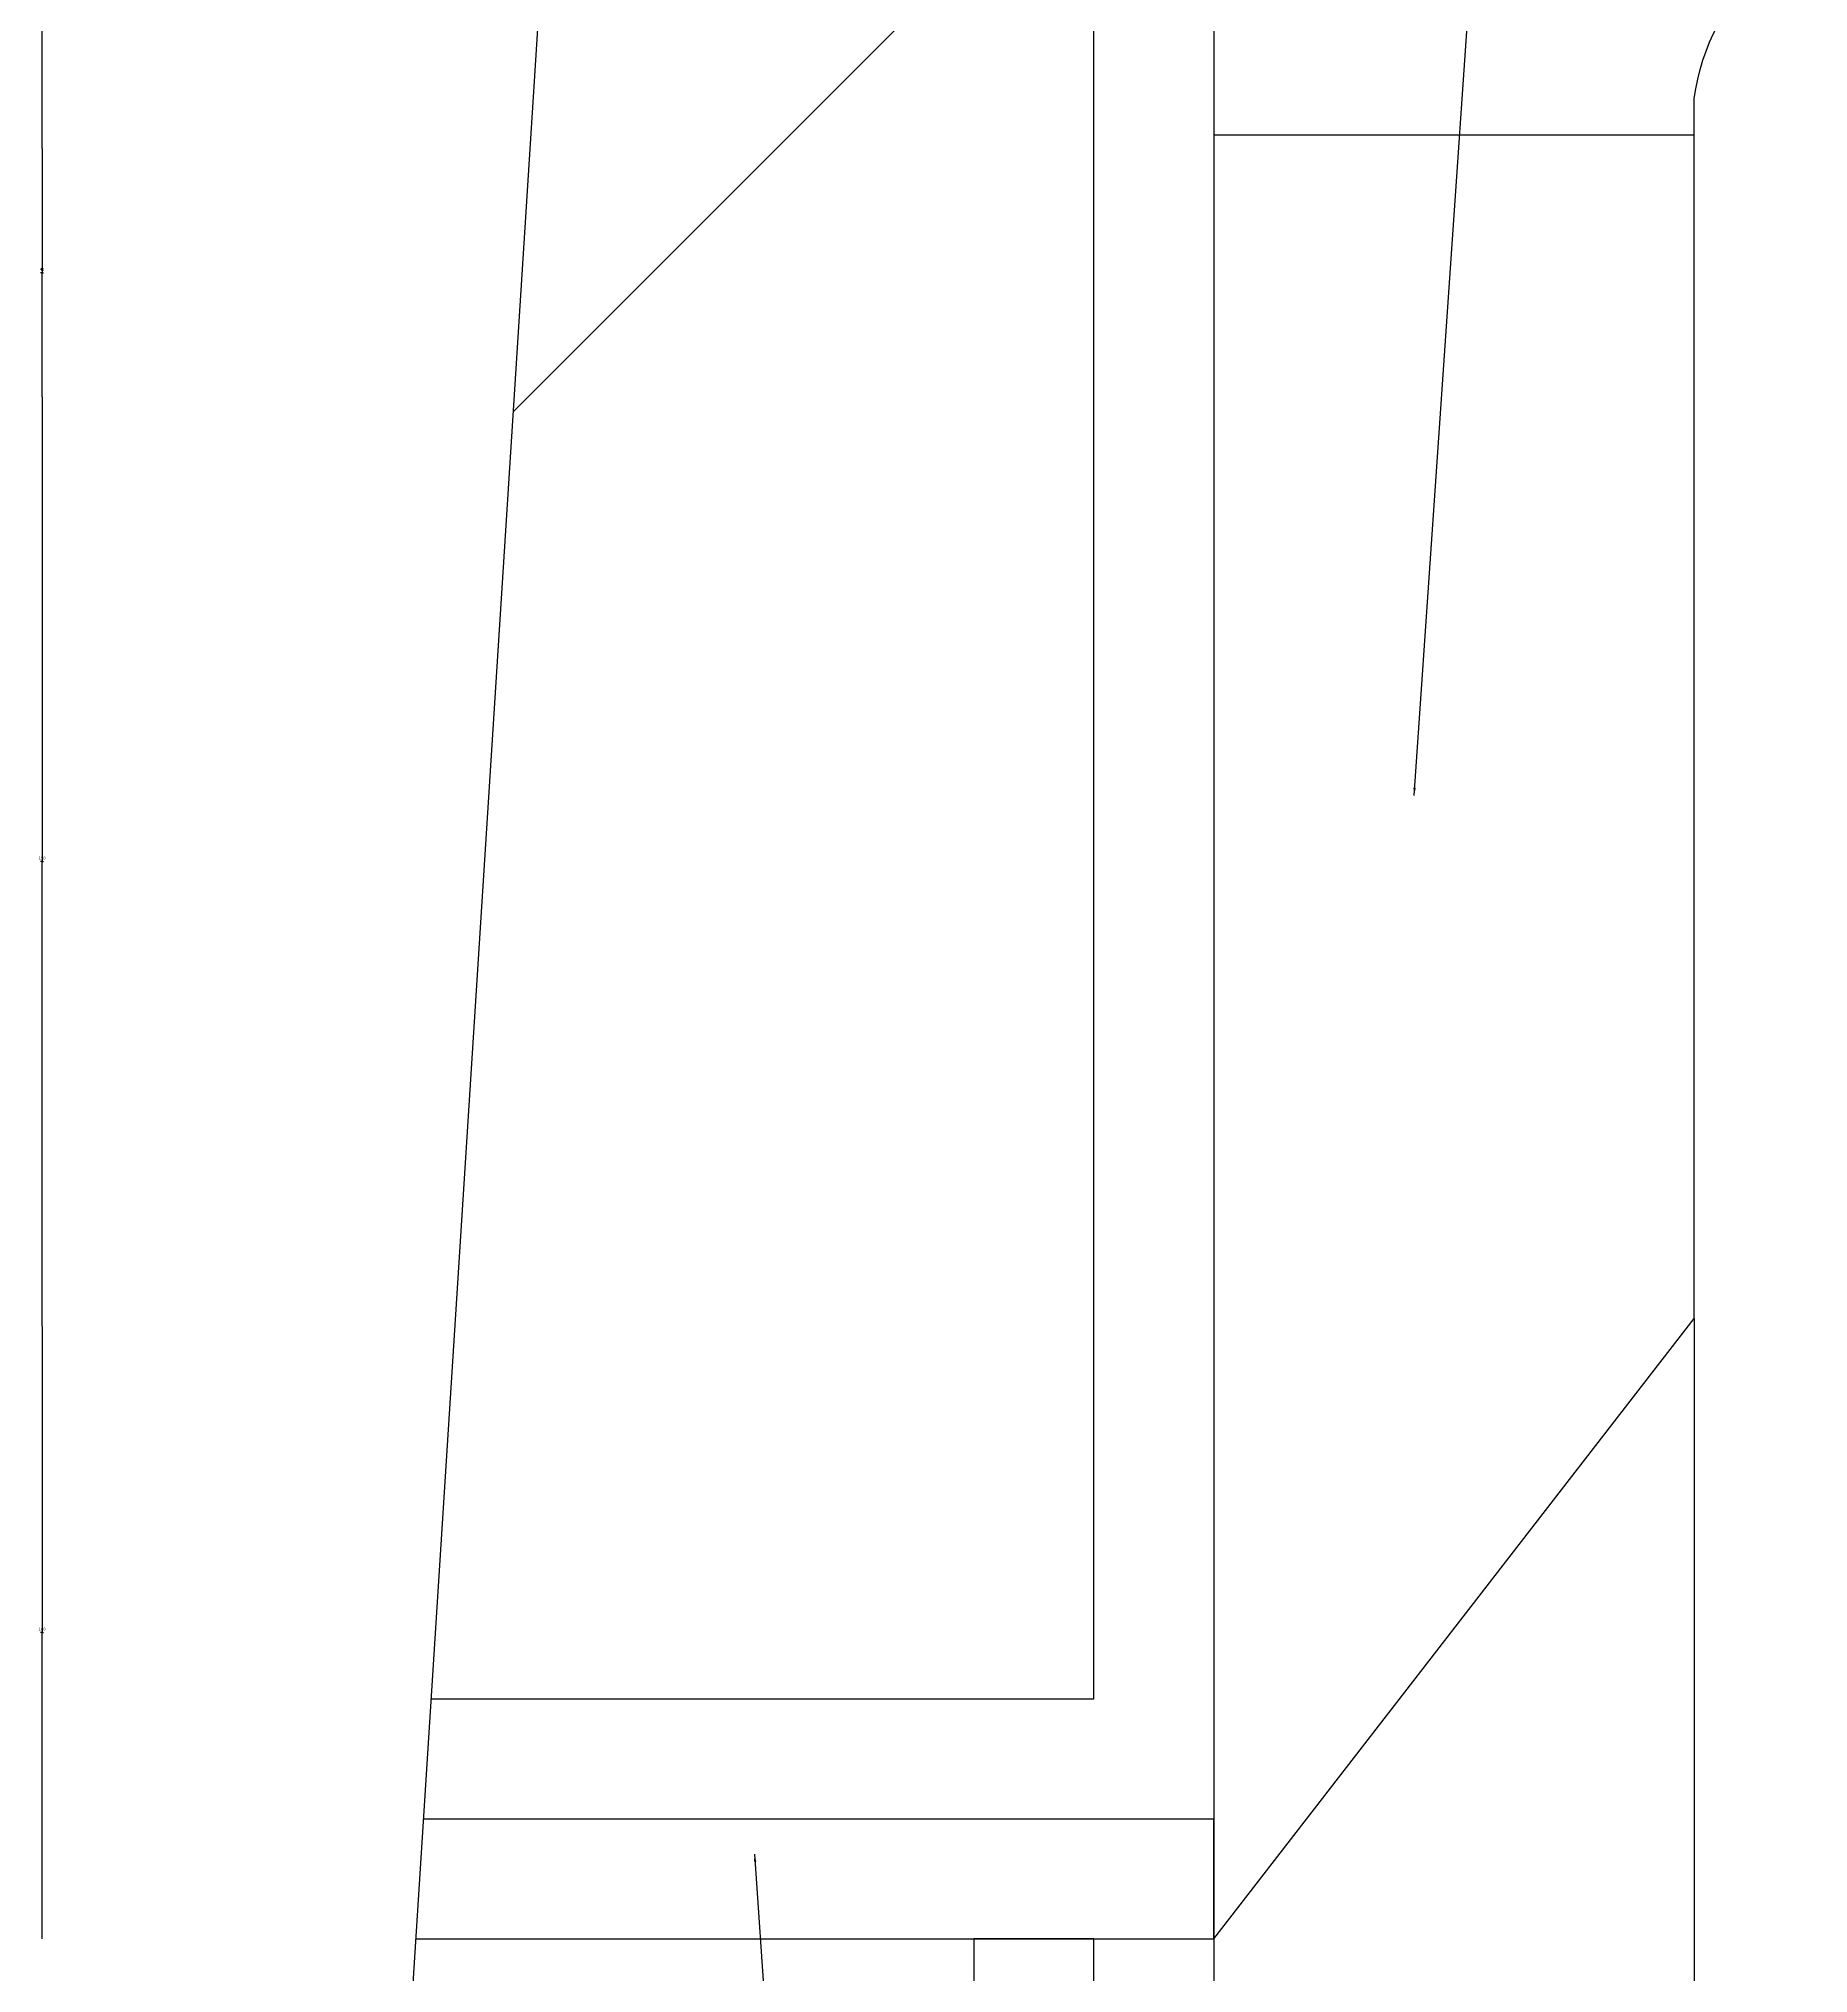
# Model space of a CAD drawing. Header units: metres. Extents: x 0 to 5410, y 0 to 6910.
# Drawn here: x 4212 to 4801, y 3850 to 4494 of the extents above; entities that cross this region are included whole.
import ezdxf

# ---------------------------------------------------------------- set-up
doc = ezdxf.new("R2010")
doc.units = ezdxf.units.M
for name, color, linetype in [('2', 2, 'Continuous'), ('3', 3, 'Continuous'), ('4', 4, 'Continuous'), ('BH', 3, 'Continuous'), ('DIM', 3, 'Continuous')]:
    doc.layers.add(name, color=color, linetype=linetype)
doc.dimstyles.get("Standard").update_dxf_attribs({"dimtxt": 2.5, "dimasz": 2.5, "dimexe": 1.25, "dimexo": 0.625, "dimtad": 1, "dimcen": 2.5, "dimazin": 3, "dimtfac": 1, "dimtmove": 0, "dimatfit": 3})

# ---------------------------------------------------------------- blocks, each defined once
blk = doc.blocks.new('*D86')
for p, q in [((4212.9, 4374.77), (4212.9, 4220.03)), ((4212.65, 4220.03), (4212.4, 4220.03)), ((4212.9, 4065.3), (4212.9, 4220.03)), ((4212.9, 4220.03), (4212.9, 4220.03)), ((4213.15, 4220.03), (4213.4, 4220.03))]:
    blk.add_line(p, q)
at = {"layer": 'Defpoints'}
for p in [(4212.9, 4374.77), (4212.9, 4220.03), (4212.9, 4065.3)]:
    blk.add_point(p, dxfattribs=at)
at = {"layer": 'DIM', "insert": (4212.9, 4221.155), "char_height": 1, "attachment_point": 5}
blk.add_mtext('150', dxfattribs=at)
blk = doc.blocks.new('*D87')
for p, q in [((4212.9, 4065.3), (4212.9, 3963.23)), ((4212.65, 3963.23), (4212.4, 3963.23)), ((4212.9, 3861.16), (4212.9, 3963.23)), ((4212.9, 3963.23), (4212.9, 3963.23)), ((4213.15, 3963.23), (4213.4, 3963.23))]:
    blk.add_line(p, q)
at = {"layer": 'Defpoints'}
for p in [(4212.9, 4065.3), (4212.9, 3963.23), (4212.9, 3861.16)]:
    blk.add_point(p, dxfattribs=at)
at = {"layer": 'DIM', "insert": (4212.9, 3964.355), "char_height": 1, "attachment_point": 5}
blk.add_mtext('100', dxfattribs=at)
blk = doc.blocks.new('*D92')
for p, q in [((4212.9, 4537.11), (4212.9, 4497.27)), ((4212.65, 4497.27), (4212.4, 4497.27)), ((4212.9, 4457.44), (4212.9, 4497.27)), ((4212.9, 4497.27), (4212.9, 4497.27)), ((4213.15, 4497.27), (4213.4, 4497.27))]:
    blk.add_line(p, q)
at = {"layer": 'Defpoints'}
for p in [(4212.9, 4537.11), (4212.9, 4497.27), (4212.9, 4457.44)]:
    blk.add_point(p, dxfattribs=at)
at = {"layer": 'DIM', "insert": (4212.9, 4498.395), "char_height": 1, "attachment_point": 5}
blk.add_mtext('40', dxfattribs=at)
blk = doc.blocks.new('*D93')
for p, q in [((4212.9, 4457.44), (4212.9, 4416.11)), ((4212.65, 4416.11), (4212.4, 4416.11)), ((4212.9, 4374.77), (4212.9, 4416.11)), ((4212.9, 4416.11), (4212.9, 4416.11)), ((4213.15, 4416.11), (4213.4, 4416.11))]:
    blk.add_line(p, q)
at = {"layer": 'Defpoints'}
for p in [(4212.9, 4457.44), (4212.9, 4416.11), (4212.9, 4374.77)]:
    blk.add_point(p, dxfattribs=at)
at = {"layer": 'DIM', "insert": (4212.9, 4417.235), "char_height": 1, "attachment_point": 5}
blk.add_mtext('40', dxfattribs=at)

msp = doc.modelspace()

# ---------------------------------------------------------------- hatches: boundary and pattern name
at = {"layer": 'BH'}
h = msp.add_hatch(dxfattribs=at)
h.set_pattern_fill('AR-CONC', scale=10)
h.paths.add_polyline_path([(5104.51, 4637.66), (5104.51, 5507.18), (5064.51, 5497.92), (5064.51, 4677.66), (4563.27, 4677.66), (4563.27, 3941.16), (4342.44, 3941.16), (4339.88, 3901.16), (4603.27, 3901.16), (4603.27, 4637.66)])
h = msp.add_hatch(dxfattribs=at)
h.set_pattern_fill('AR-CONC', scale=50)
h.paths.add_polyline_path([(5064.51, 5497.92), (4432.52, 5351.62), (4342.44, 3941.16), (4563.27, 3941.16), (4563.27, 4677.66), (5064.51, 4677.66)])
h = msp.add_hatch(dxfattribs=at)
h.set_pattern_fill('ANSI31', scale=1000)
h.paths.add_polyline_path([(5064.51, 5497.92), (4432.52, 5351.62), (4342.44, 3941.16), (4563.27, 3941.16), (4563.27, 4677.66), (5064.51, 4677.66)])
h = msp.add_hatch(dxfattribs=at)
h.set_pattern_fill('ANSI33', scale=200)
h.paths.add_polyline_path([(5104.51, 4637.66), (5144.51, 4637.66), (5144.51, 4698.32, 0.36), (5164.51, 4738.32, -0.29), (5244.51, 4900.22), (5244.51, 4940.55), (5284.51, 4940.55), (5284.51, 5061.47), (5144.51, 5061.47), (5104.51, 5061.47)])
h.paths.add_polyline_path([(4903.27, 4474.12, 0.41), (5003.26, 4374.27, 1), (5003.26, 4537.11), (5003.26, 4576.95), (5104.51, 4576.95), (5144.51, 4637.66), (4603.27, 4637.66), (4603.27, 4461.92), (4763.27, 4461.92), (4763.27, 4474.12, -0.88)])
h.paths.add_polyline_path([(4763.27, 4461.92), (4603.27, 4461.92), (4603.27, 3861.16), (4763.27, 4067.84)])
h.paths.add_polyline_path([(4339.88, 3901.16), (4337.33, 3861.16), (4603.27, 3861.16), (4603.27, 3901.16)])
h = msp.add_hatch(dxfattribs=at)
h.set_pattern_fill('ANSI32', scale=60)
h.paths.add_polyline_path([(4523.27, 3740.93), (4538.27, 3740.93), (4538.27, 3760.93), (4548.27, 3760.93), (4548.27, 3740.93), (4563.27, 3740.93), (4563.27, 3861.16), (4523.27, 3861.16)])

# ---------------------------------------------------------------- linework, layer by layer
at = {"layer": '2'}
msp.add_lwpolyline([(4342.44, 3941.16), (4563.27, 3941.16), (4563.27, 4677.66), (5064.51, 4677.66), (5064.51, 5497.92)], dxfattribs=at)
at = {"layer": '3'}
msp.add_line((4603.27, 3861.16), (4603.27, 3901.16), dxfattribs=at)
at = {"layer": '4'}
for p, q in [((4603.27, 4637.66), (4603.27, 3430.73)), ((4763.27, 4461.92), (4603.27, 4461.92)), ((4763.27, 4067.84), (4763.27, 3408.89)), ((4339.88, 3901.16), (4603.27, 3901.16))]:
    msp.add_line(p, q, dxfattribs=at)
msp.add_lwpolyline([(4337.33, 3861.16), (4603.27, 3861.16), (4763.27, 4067.84), (4763.27, 4474.12, -0.88), (4903.27, 4474.12, 0.41), (5003.26, 4374.27, 1), (5003.26, 4537.11), (5003.26, 4576.95), (5104.51, 4576.95), (5144.51, 4637.66), (5144.51, 4698.32, 0.36), (5164.51, 4738.32, -0.29), (5244.51, 4900.22), (5244.51, 4940.55), (5284.51, 4940.55), (5284.51, 5061.47), (5144.51, 5061.47), (5144.51, 5516.44)], format="xyb", dxfattribs=at)
msp.add_lwpolyline([(4523.27, 3861.16), (4523.27, 3740.93), (4538.27, 3740.93), (4538.27, 3760.93), (4548.27, 3760.93), (4548.27, 3740.93), (4563.27, 3740.93), (4563.27, 3861.16)], close=True, dxfattribs=at)
at = {"layer": 'DIM'}
msp.add_line((4432.44, 5350.28), (4312.29, 3469.11), dxfattribs=at)

# ---------------------------------------------------------------- dimensions: what is measured, and where the dimension line sits
for base, p1, p2, text, picture, middle in [((4212.9, 4497.27), (4212.9, 4537.11), (4212.9, 4457.44), '40', '*D92', (4212.9, 4498.395)), ((4212.9, 4416.11), (4212.9, 4457.44), (4212.9, 4374.77), '40', '*D93', (4212.9, 4417.235)), ((4212.9, 4220.03), (4212.9, 4374.77), (4212.9, 4065.3), '150', '*D86', (4212.9, 4221.155)), ((4212.9, 3963.23), (4212.9, 4065.3), (4212.9, 3861.16), '100', '*D87', (4212.9, 3964.355))]:
    dim = msp.add_linear_dim(base=base, p1=p1, p2=p2, text=text, dimstyle='Standard', dxfattribs=at)
    dim.commit()
    dim.dimension.update_dxf_attribs({"geometry": picture, "text_midpoint": middle})

# ---------------------------------------------------------------- leaders
for points in [[(4669.93, 4242.05), (4787.02, 5941.38)], [(4450.24, 3889.37), (4523.99, 2804.87)]]:
    msp.add_leader(points, dimstyle='Standard', dxfattribs=at)

doc.saveas('drawing.dxf')
